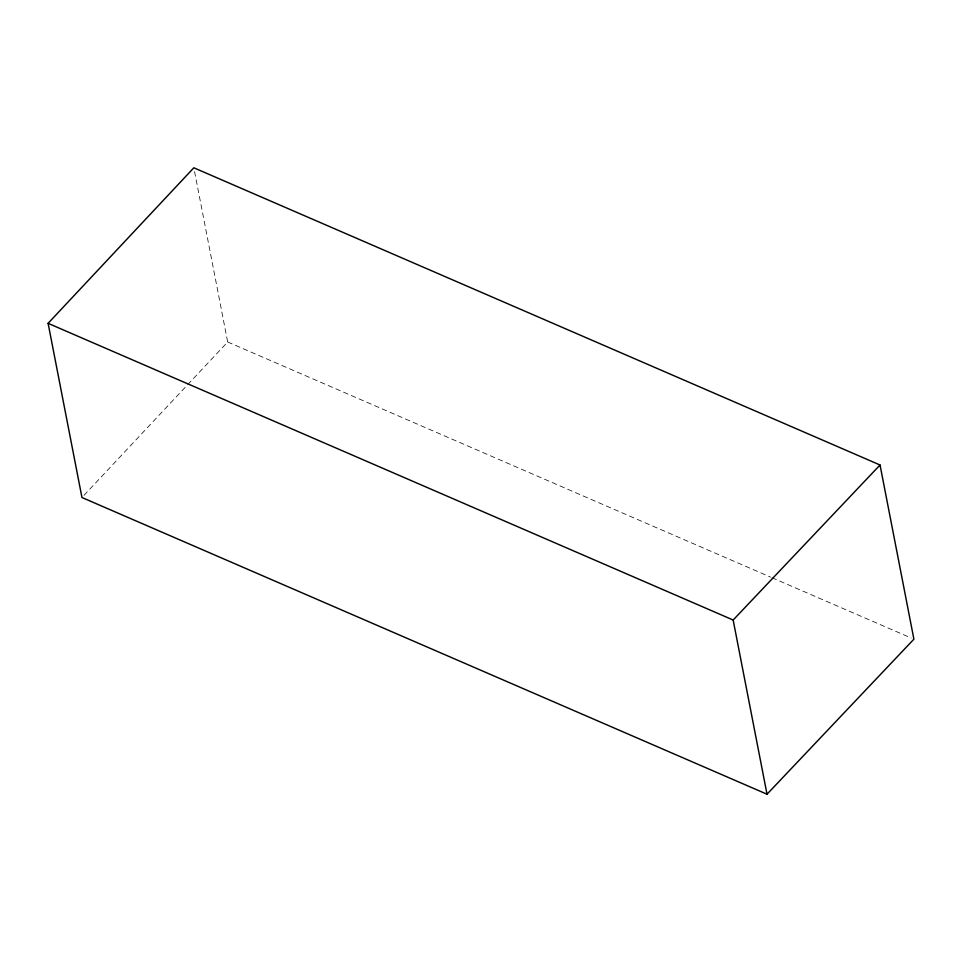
<?xml version="1.0" encoding="UTF-8"?>
<svg xmlns="http://www.w3.org/2000/svg" width="962" height="962" viewBox="0 0 962 962"><rect width="100%" height="100%" fill="white"/><g stroke="black" fill="none" stroke-linecap="round" stroke-linejoin="round"><path stroke-width="0.72" stroke-dasharray="4.81 3.61" d="M84.007 495.322L186.64 385.786M187.662 384.692L227.681 341.979L194.396 170.719M227.681 341.979L770.598 577.116M771.969 577.705L911.146 637.986"/><path stroke-width="1.44" d="M48.1 323.328L193.831 167.785L880.038 464.995L913.9 639.177L767.015 794.215L81.962 497.51L48.1 323.328L733.152 620.021L767.015 794.215M733.152 620.021L880.038 464.995"/></g></svg>
